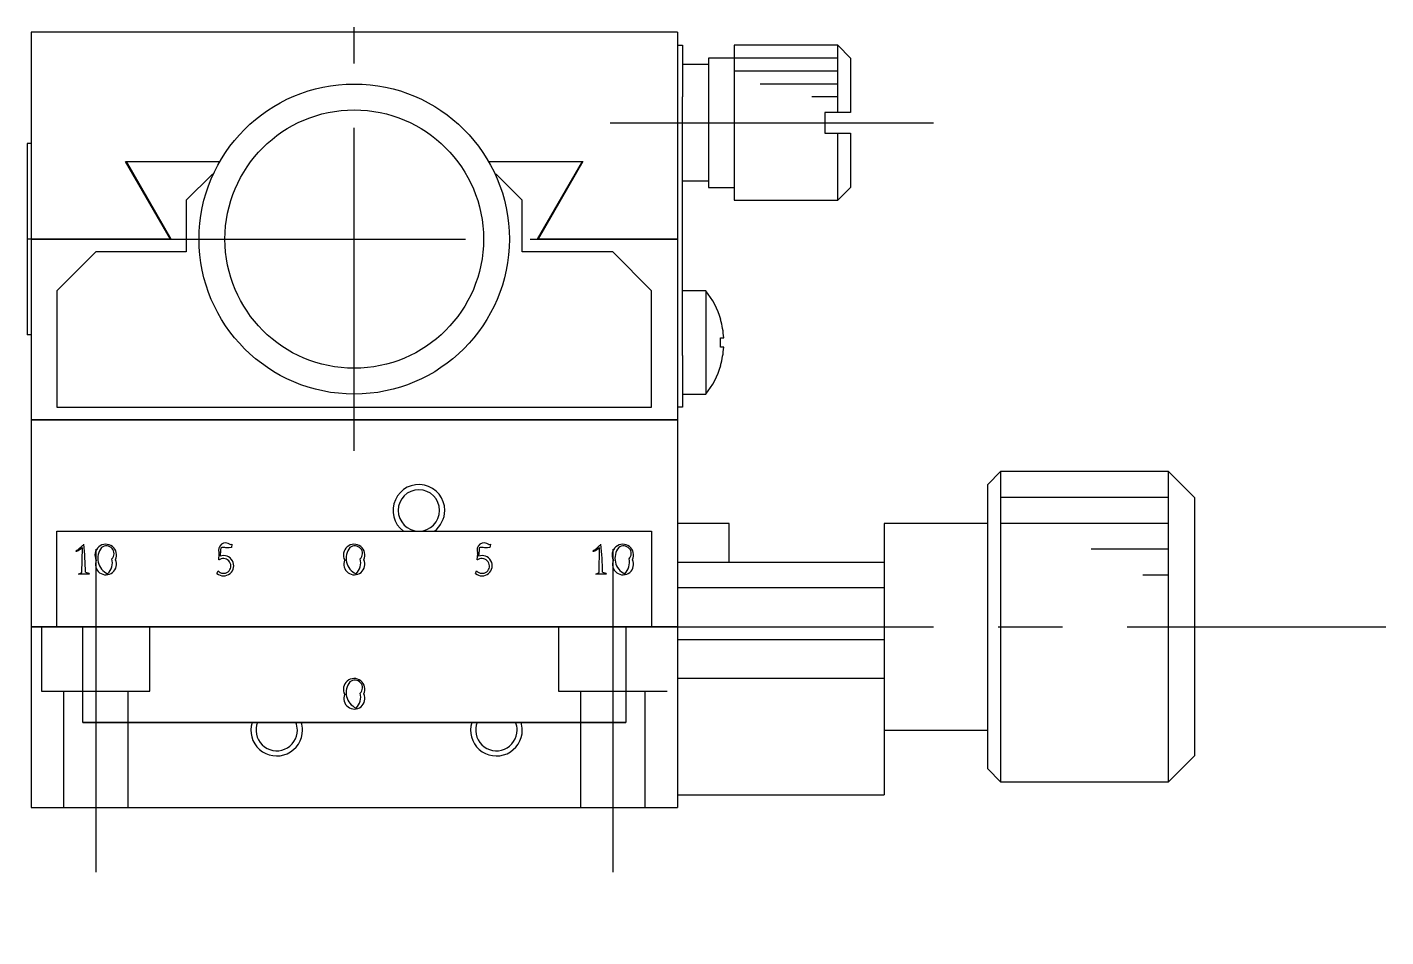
# Model space of a CAD drawing. Extents: x 68 to 353, y 5 to 211.
# Drawn here: x 177.5 to 230.1, y 32.1 to 67.3 of the extents above; entities that cross this region are included whole.
import ezdxf

# ---------------------------------------------------------------- set-up
doc = ezdxf.new("R2010")
doc.units = 0
doc.header["$LTSCALE"] = 10
doc.linetypes.add('CENTER', pattern=[2, 1.25, -0.25, 0.25, -0.25])
doc.linetypes.add('DASHED', pattern=[3.5, 2, -1.5])
doc.layers.get('0').update_dxf_attribs({"linetype": 'CONTINUOUS'})
doc.layers.add('CENTER', color=1, linetype='CENTER')

msp = doc.modelspace()

# ---------------------------------------------------------------- linework, layer by layer
at = {"color": 7, "linetype": 'CONTINUOUS'}
for p, q in [((177.697181, 67.139112), (177.697181, 59.139112)), ((202.697181, 67.139112), (177.697181, 67.139112)), ((202.697181, 67.139112), (202.697181, 59.139112)), ((202.697181, 66.639112), (202.897181, 66.639112)), ((202.897181, 66.639112), (202.897181, 64.639112)), ((204.897182, 66.639112), (204.897182, 63.639112)), ((208.897182, 66.639112), (204.897182, 66.639112)), ((208.897182, 64.039112), (208.897182, 66.639112)), ((209.397182, 66.139112), (208.897182, 66.639112)), ((203.897182, 65.889112), (202.897182, 65.889112)), ((203.897182, 66.139112), (203.897182, 63.639112)), ((204.897182, 66.139112), (203.897182, 66.139112)), ((209.397182, 66.139112), (209.397182, 64.039112)), ((202.897181, 54.639112), (202.897181, 64.639112)), ((203.897182, 63.639112), (203.897182, 61.139112)), ((204.897182, 63.639112), (204.897182, 60.639112)), ((208.397182, 64.039112), (208.397182, 63.239112)), ((208.897182, 64.039112), (208.397182, 64.039112)), ((209.397182, 64.039112), (208.897182, 64.039112)), ((208.397182, 63.239112), (208.897182, 63.239112)), ((208.897182, 60.639112), (208.897182, 63.239112)), ((208.897182, 63.239112), (209.397182, 63.239112)), ((209.397182, 63.239112), (209.397182, 61.139112)), ((177.697181, 62.839112), (177.547181, 62.839112)), ((177.547181, 62.839112), (177.547181, 59.139112)), ((183.087181, 59.139112), (181.35513, 62.139112)), ((181.35513, 62.139112), (181.383996, 62.139112)), ((181.383996, 62.139112), (185.001029, 62.139112)), ((183.116047, 59.139112), (181.383996, 62.139112)), ((181.383996, 62.139112), (185.001029, 62.139112)), ((195.393333, 62.139112), (199.010362, 62.139112)), ((195.393333, 62.139112), (199.010362, 62.139112)), ((199.010362, 62.139112), (197.278312, 59.139112)), ((199.039232, 62.139112), (197.307181, 59.139112)), ((199.010362, 62.139112), (199.039232, 62.139112)), ((184.697182, 61.63911), (183.697182, 60.63911)), ((184.742825, 61.63911), (184.697182, 61.63911)), ((195.69718, 61.63911), (195.651538, 61.63911)), ((196.69718, 60.63911), (195.69718, 61.63911)), ((202.897182, 61.389112), (203.897182, 61.389112)), ((203.897182, 61.139112), (204.897182, 61.139112)), ((208.897182, 60.639112), (209.397182, 61.139112)), ((183.697182, 60.63911), (183.697182, 58.639111)), ((196.69718, 58.639111), (196.69718, 60.63911)), ((204.897182, 60.639112), (208.897182, 60.639112)), ((177.547181, 59.139112), (177.547181, 55.439112)), ((177.697181, 59.139112), (177.547181, 59.139112)), ((177.697179, 59.139112), (177.697181, 52.139112)), ((177.697179, 59.139112), (183.087181, 59.139112)), ((183.087181, 59.139112), (177.697181, 59.139112)), ((183.087181, 59.139112), (183.116047, 59.139112)), ((197.278312, 59.139112), (197.307181, 59.139112)), ((202.697181, 59.139112), (197.307181, 59.139112)), ((197.307181, 59.139112), (202.697182, 59.139112)), ((202.697182, 59.139112), (202.697182, 52.139112)), ((180.197181, 58.639111), (178.697181, 57.139111)), ((183.697182, 58.639111), (180.197181, 58.639111)), ((200.197181, 58.639111), (196.69718, 58.639111)), ((201.697181, 57.139111), (200.197181, 58.639111)), ((178.697181, 57.139111), (178.697181, 52.63911)), ((201.697181, 52.63911), (201.697181, 57.139111)), ((203.795181, 57.139112), (202.897182, 57.139112)), ((203.795181, 57.139112), (203.795181, 55.139112)), ((204.366704, 56.025474), (204.371326, 56.027728)), ((177.697181, 55.439112), (177.547181, 55.439112)), ((204.366704, 55.319112), (204.487041, 55.319112)), ((204.366704, 54.959112), (204.366704, 55.319112)), ((203.795181, 55.139112), (203.795181, 53.139112)), ((204.487041, 54.959112), (204.366704, 54.959112)), ((202.897181, 54.639112), (202.897181, 52.639112)), ((204.371326, 54.250496), (204.366704, 54.252751)), ((202.897182, 53.139112), (203.795181, 53.139112)), ((178.697181, 52.63911), (201.697181, 52.63911)), ((202.897181, 52.639112), (202.697181, 52.639112)), ((177.697181, 52.139112), (202.697182, 52.139112)), ((177.697182, 52.139112), (177.697182, 44.139112)), ((202.697182, 52.139112), (177.697182, 52.139112)), ((202.697182, 52.139112), (202.697182, 44.139112)), ((215.197184, 50.139111), (214.697184, 49.639111)), ((215.197184, 50.139111), (215.197184, 38.139111)), ((221.697184, 50.139111), (215.197184, 50.139111)), ((221.697184, 38.139111), (221.697184, 50.139111)), ((222.697184, 49.139111), (221.697184, 50.139111)), ((214.697184, 38.639111), (214.697184, 49.639111)), ((222.697184, 49.139111), (222.697184, 39.139111)), ((178.697182, 44.139112), (178.697182, 47.839112)), ((178.697182, 47.839112), (201.697182, 47.839112)), ((201.697182, 47.839112), (201.697182, 44.139112)), ((204.697184, 48.139111), (202.697184, 48.139111)), ((204.697184, 46.63911), (204.697184, 48.139111)), ((210.697184, 48.139111), (210.697184, 46.63911)), ((214.697184, 48.139111), (210.697184, 48.139111)), ((179.689938, 47.281756), (179.722425, 47.314019)), ((179.722425, 47.314019), (179.739228, 47.328358)), ((185.404202, 47.317604), (185.462455, 47.339112)), ((185.465143, 47.328358), (185.445427, 47.203787)), ((185.462455, 47.339112), (185.465143, 47.328358)), ((185.462455, 47.339112), (185.465143, 47.328358)), ((195.404202, 47.317604), (195.462455, 47.339112)), ((195.465143, 47.328358), (195.445427, 47.203787)), ((195.462455, 47.339112), (195.465143, 47.328358)), ((195.462455, 47.339112), (195.465143, 47.328358)), ((199.689938, 47.281756), (199.722425, 47.314019)), ((199.722425, 47.314019), (199.739228, 47.328358)), ((179.434523, 47.06667), (179.436055, 47.074777)), ((179.43654, 47.059389), (179.434523, 47.06667)), ((179.436055, 47.074777), (179.440648, 47.081173)), ((179.442589, 47.051883), (179.43654, 47.059389)), ((179.440648, 47.081173), (179.462088, 47.096431)), ((179.450431, 47.04617), (179.442589, 47.051883)), ((179.457824, 47.044265), (179.450431, 47.04617)), ((179.52347, 47.080561), (179.457824, 47.044265)), ((179.462088, 47.096431), (179.501017, 47.119232)), ((179.501017, 47.119232), (179.519866, 47.133434)), ((179.519866, 47.133434), (179.562425, 47.168246)), ((179.680976, 47.189448), (179.52347, 47.080561)), ((179.562425, 47.168246), (179.637895, 47.232766)), ((179.637895, 47.232766), (179.689938, 47.281756)), ((179.665741, 46.240382), (179.680976, 47.189448)), ((184.956107, 46.729702), (184.971832, 46.953778)), ((184.971832, 46.953778), (184.96962, 46.996767)), ((185.025763, 47.099862), (185.009472, 46.867716)), ((185.032825, 47.186808), (185.025763, 47.099862)), ((185.034602, 47.1925), (185.032825, 47.186808)), ((185.037574, 47.195725), (185.034602, 47.1925)), ((185.070815, 47.199083), (185.037574, 47.195725)), ((185.154487, 47.200203), (185.070815, 47.199083)), ((185.165419, 47.199808), (185.154487, 47.200203)), ((185.187518, 47.198623), (185.165419, 47.199808)), ((185.237041, 47.196447), (185.187518, 47.198623)), ((185.283889, 47.195722), (185.237041, 47.196447)), ((185.355066, 47.197738), (185.283889, 47.195722)), ((185.445427, 47.203787), (185.355066, 47.197738)), ((194.956107, 46.729702), (194.971832, 46.953778)), ((194.971832, 46.953778), (194.96962, 46.996767)), ((195.025763, 47.099862), (195.009472, 46.867716)), ((195.032825, 47.186808), (195.025763, 47.099862)), ((195.034602, 47.1925), (195.032825, 47.186808)), ((195.037574, 47.195725), (195.034602, 47.1925)), ((195.070815, 47.199083), (195.037574, 47.195725)), ((195.154487, 47.200203), (195.070815, 47.199083)), ((195.165419, 47.199808), (195.154487, 47.200203)), ((195.187518, 47.198623), (195.165419, 47.199808)), ((195.237041, 47.196447), (195.187518, 47.198623)), ((195.283889, 47.195722), (195.237041, 47.196447)), ((195.355066, 47.197738), (195.283889, 47.195722)), ((195.445427, 47.203787), (195.355066, 47.197738)), ((199.434523, 47.06667), (199.436055, 47.074777)), ((199.43654, 47.059389), (199.434523, 47.06667)), ((199.436055, 47.074777), (199.440648, 47.081173)), ((199.442589, 47.051883), (199.43654, 47.059389)), ((199.440648, 47.081173), (199.462088, 47.096431)), ((199.450431, 47.04617), (199.442589, 47.051883)), ((199.457824, 47.044265), (199.450431, 47.04617)), ((199.52347, 47.080561), (199.457824, 47.044265)), ((199.462088, 47.096431), (199.501017, 47.119232)), ((199.501017, 47.119232), (199.519866, 47.133434)), ((199.519866, 47.133434), (199.562425, 47.168246)), ((199.680976, 47.189448), (199.52347, 47.080561)), ((199.562425, 47.168246), (199.637895, 47.232766)), ((199.637895, 47.232766), (199.689938, 47.281756)), ((199.665741, 46.240382), (199.680976, 47.189448)), ((179.802053, 46.245863), (179.926529, 46.208656)), ((184.888471, 46.199736), (184.930117, 46.297738)), ((184.967757, 46.727014), (184.956107, 46.729702)), ((184.996435, 46.736872), (184.967757, 46.727014)), ((194.888471, 46.199736), (194.930117, 46.297738)), ((194.967757, 46.727014), (194.956107, 46.729702)), ((194.996435, 46.736872), (194.967757, 46.727014)), ((199.802053, 46.245863), (199.926529, 46.208656)), ((202.697184, 46.63911), (210.697184, 46.63911)), ((210.697184, 46.63911), (210.697184, 45.63911)), ((179.536689, 46.16779), (179.665741, 46.240382)), ((179.947145, 46.16779), (179.536689, 46.16779)), ((179.926529, 46.208656), (179.947145, 46.16779)), ((199.536689, 46.16779), (199.665741, 46.240382)), ((199.947145, 46.16779), (199.536689, 46.16779)), ((199.926529, 46.208656), (199.947145, 46.16779)), ((210.697184, 45.63911), (202.697184, 45.63911)), ((210.697184, 45.63911), (210.697184, 43.639111)), ((178.697182, 44.139112), (177.697182, 44.139112)), ((177.697183, 44.139112), (177.697183, 37.139112)), ((177.697183, 44.139112), (178.697182, 44.139112)), ((179.687182, 44.139112), (178.697182, 44.139112)), ((178.697182, 44.139112), (179.687182, 44.139112)), ((179.697182, 44.139112), (179.687182, 44.139112)), ((179.697182, 40.439112), (179.697182, 44.139112)), ((179.697182, 44.139112), (180.187182, 44.139112)), ((180.197182, 44.139112), (179.697182, 44.139112)), ((180.187182, 44.139112), (180.197182, 44.139112)), ((180.197182, 44.139112), (180.207182, 44.139112)), ((181.187182, 44.139112), (180.197182, 44.139112)), ((180.207182, 44.139112), (181.187182, 44.139112)), ((181.187182, 44.139112), (181.197182, 44.139112)), ((181.197182, 44.139112), (181.187182, 44.139112)), ((181.197182, 44.139112), (181.207182, 44.139112)), ((181.207182, 44.139112), (181.197182, 44.139112)), ((181.207182, 44.139112), (182.097182, 44.139112)), ((182.087182, 44.139112), (181.207182, 44.139112)), ((182.097182, 44.139112), (182.087182, 44.139112)), ((182.097182, 44.139112), (182.187182, 44.139112)), ((182.107182, 44.139112), (182.097182, 44.139112)), ((182.197182, 44.139112), (182.107182, 44.139112)), ((182.187182, 44.139112), (182.197182, 44.139112)), ((182.197182, 44.139112), (182.207182, 44.139112)), ((182.987182, 44.139112), (182.197182, 44.139112)), ((182.207182, 44.139112), (182.997182, 44.139112)), ((182.997182, 44.139112), (182.987182, 44.139112)), ((182.997182, 44.139112), (183.187182, 44.139112)), ((183.007182, 44.139112), (182.997182, 44.139112)), ((183.197182, 44.139112), (183.007182, 44.139112)), ((183.187182, 44.139112), (183.197182, 44.139112)), ((183.197182, 44.139112), (183.207182, 44.139112)), ((183.887182, 44.139112), (183.197182, 44.139112)), ((183.207182, 44.139112), (183.897182, 44.139112)), ((183.897182, 44.139112), (183.887182, 44.139112)), ((183.897182, 44.139112), (184.187182, 44.139112)), ((183.907182, 44.139112), (183.897182, 44.139112)), ((184.197182, 44.139112), (183.907182, 44.139112)), ((184.187182, 44.139112), (184.197182, 44.139112)), ((184.197182, 44.139112), (184.207182, 44.139112)), ((184.787182, 44.139112), (184.197182, 44.139112)), ((184.207182, 44.139112), (184.797182, 44.139112)), ((184.797182, 44.139112), (184.787182, 44.139112)), ((184.797182, 44.139112), (185.187182, 44.139112)), ((184.807182, 44.139112), (184.797182, 44.139112)), ((185.197182, 44.139112), (184.807182, 44.139112)), ((185.187182, 44.139112), (185.197182, 44.139112)), ((185.197182, 44.139112), (185.207182, 44.139112)), ((185.687182, 44.139112), (185.197182, 44.139112)), ((185.207182, 44.139112), (185.697182, 44.139112)), ((185.697182, 44.139112), (185.687182, 44.139112)), ((185.697182, 44.139112), (186.187182, 44.139112)), ((185.707182, 44.139112), (185.697182, 44.139112)), ((186.197182, 44.139112), (185.707182, 44.139112)), ((186.187182, 44.139112), (186.197182, 44.139112)), ((186.197182, 44.139112), (186.207182, 44.139112)), ((186.587182, 44.139112), (186.197182, 44.139112)), ((186.207182, 44.139112), (186.597182, 44.139112)), ((186.597182, 44.139112), (186.587182, 44.139112)), ((186.597182, 44.139112), (187.187182, 44.139112)), ((186.607182, 44.139112), (186.597182, 44.139112)), ((187.197182, 44.139112), (186.607182, 44.139112)), ((187.187182, 44.139112), (187.197182, 44.139112)), ((187.197182, 44.139112), (187.207182, 44.139112)), ((187.487182, 44.139112), (187.197182, 44.139112)), ((187.207182, 44.139112), (187.497182, 44.139112)), ((187.497182, 44.139112), (187.487182, 44.139112)), ((187.497182, 44.139112), (188.187182, 44.139112)), ((187.507182, 44.139112), (187.497182, 44.139112)), ((188.197182, 44.139112), (187.507182, 44.139112)), ((188.187182, 44.139112), (188.197182, 44.139112)), ((188.197182, 44.139112), (188.207182, 44.139112)), ((188.387182, 44.139112), (188.197182, 44.139112)), ((188.207182, 44.139112), (188.397182, 44.139112)), ((188.397182, 44.139112), (188.387182, 44.139112)), ((188.397182, 44.139112), (189.187182, 44.139112)), ((188.407182, 44.139112), (188.397182, 44.139112)), ((189.197182, 44.139112), (188.407182, 44.139112)), ((189.187182, 44.139112), (189.197182, 44.139112)), ((189.197182, 44.139112), (189.207182, 44.139112)), ((189.287182, 44.139112), (189.197182, 44.139112)), ((189.207182, 44.139112), (189.297182, 44.139112)), ((189.297182, 44.139112), (189.287182, 44.139112)), ((189.297182, 44.139112), (190.187182, 44.139112)), ((189.307182, 44.139112), (189.297182, 44.139112)), ((190.187182, 44.139112), (189.307182, 44.139112)), ((190.187182, 44.139112), (190.197182, 44.139112)), ((190.197182, 44.139112), (190.187182, 44.139112)), ((190.197182, 44.139112), (190.207182, 44.139112)), ((190.207182, 44.139112), (190.197182, 44.139112)), ((190.207182, 44.139112), (191.097182, 44.139112)), ((191.087182, 44.139112), (190.207182, 44.139112)), ((191.097182, 44.139112), (191.087182, 44.139112)), ((191.097182, 44.139112), (191.187182, 44.139112)), ((191.107182, 44.139112), (191.097182, 44.139112)), ((191.197182, 44.139112), (191.107182, 44.139112)), ((191.187182, 44.139112), (191.197182, 44.139112)), ((191.197182, 44.139112), (191.207182, 44.139112)), ((191.987182, 44.139112), (191.197182, 44.139112)), ((191.207182, 44.139112), (191.997182, 44.139112)), ((191.997182, 44.139112), (191.987182, 44.139112)), ((191.997182, 44.139112), (192.187182, 44.139112)), ((192.007182, 44.139112), (191.997182, 44.139112)), ((192.197182, 44.139112), (192.007182, 44.139112)), ((192.187182, 44.139112), (192.197182, 44.139112)), ((192.197182, 44.139112), (192.207182, 44.139112)), ((192.887182, 44.139112), (192.197182, 44.139112)), ((192.207182, 44.139112), (192.897182, 44.139112)), ((192.897182, 44.139112), (192.887182, 44.139112)), ((192.897182, 44.139112), (193.187182, 44.139112)), ((192.907182, 44.139112), (192.897182, 44.139112)), ((193.197182, 44.139112), (192.907182, 44.139112)), ((193.187182, 44.139112), (193.197182, 44.139112)), ((193.197182, 44.139112), (193.207182, 44.139112)), ((193.787182, 44.139112), (193.197182, 44.139112)), ((193.207182, 44.139112), (193.797182, 44.139112)), ((193.797182, 44.139112), (193.787182, 44.139112)), ((193.797182, 44.139112), (194.187182, 44.139112)), ((193.807182, 44.139112), (193.797182, 44.139112)), ((194.197182, 44.139112), (193.807182, 44.139112)), ((194.187182, 44.139112), (194.197182, 44.139112)), ((194.197182, 44.139112), (194.207182, 44.139112)), ((194.687182, 44.139112), (194.197182, 44.139112)), ((194.207182, 44.139112), (194.697182, 44.139112)), ((194.697182, 44.139112), (194.687182, 44.139112)), ((194.697182, 44.139112), (195.187182, 44.139112)), ((194.707182, 44.139112), (194.697182, 44.139112)), ((195.197182, 44.139112), (194.707182, 44.139112)), ((195.187182, 44.139112), (195.197182, 44.139112)), ((195.197182, 44.139112), (195.207182, 44.139112)), ((195.587182, 44.139112), (195.197182, 44.139112)), ((195.207182, 44.139112), (195.597182, 44.139112)), ((195.597182, 44.139112), (195.587182, 44.139112)), ((195.597182, 44.139112), (196.187182, 44.139112)), ((195.607182, 44.139112), (195.597182, 44.139112)), ((196.197182, 44.139112), (195.607182, 44.139112)), ((196.187182, 44.139112), (196.197182, 44.139112)), ((196.197182, 44.139112), (196.207182, 44.139112)), ((196.487182, 44.139112), (196.197182, 44.139112)), ((196.207182, 44.139112), (196.497182, 44.139112)), ((196.497182, 44.139112), (196.487182, 44.139112)), ((196.497182, 44.139112), (197.187182, 44.139112)), ((196.507182, 44.139112), (196.497182, 44.139112)), ((197.197182, 44.139112), (196.507182, 44.139112)), ((197.187182, 44.139112), (197.197182, 44.139112)), ((197.197182, 44.139112), (197.207182, 44.139112)), ((197.387182, 44.139112), (197.197182, 44.139112)), ((197.207182, 44.139112), (197.397182, 44.139112)), ((197.397182, 44.139112), (197.387182, 44.139112)), ((197.397182, 44.139112), (198.187182, 44.139112)), ((197.407182, 44.139112), (197.397182, 44.139112)), ((198.197182, 44.139112), (197.407182, 44.139112)), ((198.187182, 44.139112), (198.197182, 44.139112)), ((198.197182, 44.139112), (198.207182, 44.139112)), ((198.287182, 44.139112), (198.197182, 44.139112)), ((198.207182, 44.139112), (198.297182, 44.139112)), ((198.297182, 44.139112), (198.287182, 44.139112)), ((198.297182, 44.139112), (199.187182, 44.139112)), ((198.307182, 44.139112), (198.297182, 44.139112)), ((199.187182, 44.139112), (198.307182, 44.139112)), ((199.187182, 44.139112), (199.197182, 44.139112)), ((199.197182, 44.139112), (199.187182, 44.139112)), ((199.197182, 44.139112), (199.207182, 44.139112)), ((199.207182, 44.139112), (199.197182, 44.139112)), ((199.207182, 44.139112), (200.187182, 44.139112)), ((200.197182, 44.139112), (199.207182, 44.139112)), ((200.187182, 44.139112), (200.197182, 44.139112)), ((200.197182, 44.139112), (200.207182, 44.139112)), ((200.697182, 44.139112), (200.197182, 44.139112)), ((200.207182, 44.139112), (200.697182, 44.139112)), ((200.697182, 44.139112), (200.697182, 40.439112)), ((200.707182, 44.139112), (200.697182, 44.139112)), ((201.697182, 44.139112), (200.707182, 44.139112)), ((200.707182, 44.139112), (201.697182, 44.139112)), ((202.697182, 44.139112), (201.697182, 44.139112)), ((201.697182, 44.139112), (202.697184, 44.139112)), ((202.697184, 44.139112), (202.697184, 37.139112)), ((202.697184, 43.639111), (210.697184, 43.639111)), ((210.697184, 43.639111), (210.697184, 42.139111)), ((210.697184, 42.139111), (202.697184, 42.139111)), ((210.697184, 42.139111), (210.697184, 37.63911)), ((200.697182, 40.439112), (179.697182, 40.439112)), ((179.697182, 40.439112), (186.243244, 40.439112)), ((186.243244, 40.439112), (186.455564, 40.439112)), ((186.455564, 40.439112), (187.938804, 40.439112)), ((187.938804, 40.439112), (188.151122, 40.439112)), ((188.151122, 40.439112), (194.743244, 40.439112)), ((194.743244, 40.439112), (194.955564, 40.439112)), ((194.955564, 40.439112), (196.438804, 40.439112)), ((196.438804, 40.439112), (196.651122, 40.439112)), ((196.651122, 40.439112), (200.697182, 40.439112)), ((210.697184, 40.139111), (214.697184, 40.139111)), ((221.697184, 38.139111), (222.697184, 39.139111)), ((214.697184, 38.639111), (215.197184, 38.139111)), ((215.197184, 38.139111), (221.697184, 38.139111)), ((202.697184, 37.63911), (210.697184, 37.63911)), ((177.697183, 37.139112), (202.697184, 37.139112))]:
    msp.add_line(p, q, dxfattribs=at)
at = {"color": 3, "linetype": 'CONTINUOUS'}
for p, q in [((208.897182, 66.139112), (204.897182, 66.139112)), ((208.897182, 65.639112), (204.897182, 65.639112)), ((208.897182, 65.139112), (205.897182, 65.139112)), ((208.897182, 64.639112), (207.897182, 64.639112)), ((221.697184, 49.139111), (215.197184, 49.139111)), ((221.697184, 48.139111), (215.197184, 48.139111)), ((221.697184, 47.139111), (218.697184, 47.139111)), ((221.697184, 46.139111), (220.697184, 46.139111))]:
    msp.add_line(p, q, dxfattribs=at)
at = {"color": 3, "linetype": 'DASHED'}
for p, q in [((178.097184, 44.139111), (178.097184, 41.63911)), ((182.297182, 41.63911), (182.297182, 44.139111)), ((198.097184, 44.139111), (198.097184, 41.63911)), ((178.097184, 41.63911), (182.297182, 41.63911)), ((178.947183, 41.63911), (178.947183, 37.139112)), ((181.447183, 37.139112), (181.447183, 41.63911)), ((198.097184, 41.63911), (202.297182, 41.63911)), ((198.947183, 41.63911), (198.947183, 37.139112)), ((201.447183, 37.139112), (201.447183, 41.63911))]:
    msp.add_line(p, q, dxfattribs=at)
at = {"color": 7, "linetype": 'CONTINUOUS'}
for radius in [6, 5]:
    msp.add_circle((190.197181, 59.139111), radius, dxfattribs=at)
for centre, radius, start, end in [((201.297182, 55.139112), 3.2, 16.122533, 38.682187), ((201.297182, 55.139112), 3.194933, 3.229709, 16.106712), ((201.297182, 55.139112), 3.194933, 343.893288, 356.770291), ((201.297182, 55.139112), 3.2, 321.317813, 343.877467), ((192.697182, 48.639112), 0.8, 270, 180), ((192.697182, 48.639112), 0.8, 180, 270), ((165.663202, 45.968354), 14.141574, 1.1244233, 5.5187002), ((180.586194, 46.914505), 0.416059, 333.9047334, 208.7371349), ((185.224114, 47.106793), 0.27726, 49.493776, 203.380403), ((190.192766, 46.914505), 0.416059, 333.9047334, 208.7371349), ((195.224114, 47.106793), 0.27726, 49.493776, 203.380403), ((185.663202, 45.968354), 14.141574, 1.1244233, 5.5187002), ((200.586194, 46.914505), 0.416059, 333.9047334, 208.7371349), ((180.941572, 46.786425), 0.66095, 141.2371554, 244.7041626), ((180.612191, 46.968144), 0.297428, 315.8759369, 128.7065618), ((185.143186, 46.498545), 0.392641, 229.5545408, 109.9104869), ((185.141926, 46.490325), 0.286274, 222.2786905, 120.5454883), ((190.548144, 46.786425), 0.66095, 141.2371554, 244.7041626), ((190.218763, 46.968144), 0.297428, 315.8759369, 128.7065618), ((195.143186, 46.498545), 0.392641, 229.5545408, 109.9104869), ((195.141926, 46.490325), 0.286274, 222.2786905, 120.5454883), ((200.941572, 46.786425), 0.66095, 141.2371554, 244.7041626), ((200.612191, 46.968144), 0.297428, 315.8759369, 128.7065618), ((180.594503, 46.554141), 0.406111, 156.7474681, 25.8944002), ((180.244546, 46.619866), 0.598058, 313.8884203, 13.6567378), ((190.201075, 46.554141), 0.406111, 156.7474681, 25.8944002), ((189.851118, 46.619866), 0.598058, 313.8884203, 13.6567378), ((200.594503, 46.554141), 0.406111, 156.7474681, 25.8944002), ((200.244546, 46.619866), 0.598058, 313.8884203, 13.6567378), ((190.192766, 41.718986), 0.416059, 333.9047334, 208.7371349), ((190.218763, 41.772625), 0.297428, 315.8759369, 128.7065618), ((190.201075, 41.358622), 0.406111, 156.7474681, 25.8944002), ((190.548144, 41.590906), 0.66095, 141.2371554, 244.7041626), ((189.851118, 41.424347), 0.598058, 313.8884203, 13.6567378), ((187.197184, 40.139112), 0.8, 157.975687, 0), ((187.197184, 40.139112), 0.8, 0, 22.024313), ((195.697184, 40.139112), 0.8, 157.975687, 0), ((195.697184, 40.139112), 0.8, 0, 22.024313)]:
    msp.add_arc(centre, radius, start, end, dxfattribs=at)
at = {"color": 3, "linetype": 'CONTINUOUS'}
for centre, start, end in [((192.697182, 48.639112), 0, 233.130102), ((192.697182, 48.639112), 306.869898, 0), ((187.197183, 40.139112), 162.542397, 0), ((187.197183, 40.139112), 0, 17.457603), ((195.697183, 40.139112), 162.542397, 0), ((195.697183, 40.139112), 0, 17.457603)]:
    msp.add_arc(centre, 1, start, end, dxfattribs=at)
at = {"layer": 'CENTER', "color": 1, "linetype": 'CENTER'}
for p, q in [((190.197181, 50.939111), (190.197181, 67.339111)), ((200.097183, 63.639112), (215.097183, 63.639112)), ((181.997181, 59.139111), (198.397181, 59.139111)), ((180.197183, 47.139112), (180.197183, 32.139112)), ((200.197183, 47.139112), (200.197183, 32.139112)), ((200.097183, 44.139111), (230.097183, 44.139111))]:
    msp.add_line(p, q, dxfattribs=at)

doc.saveas('drawing.dxf')
